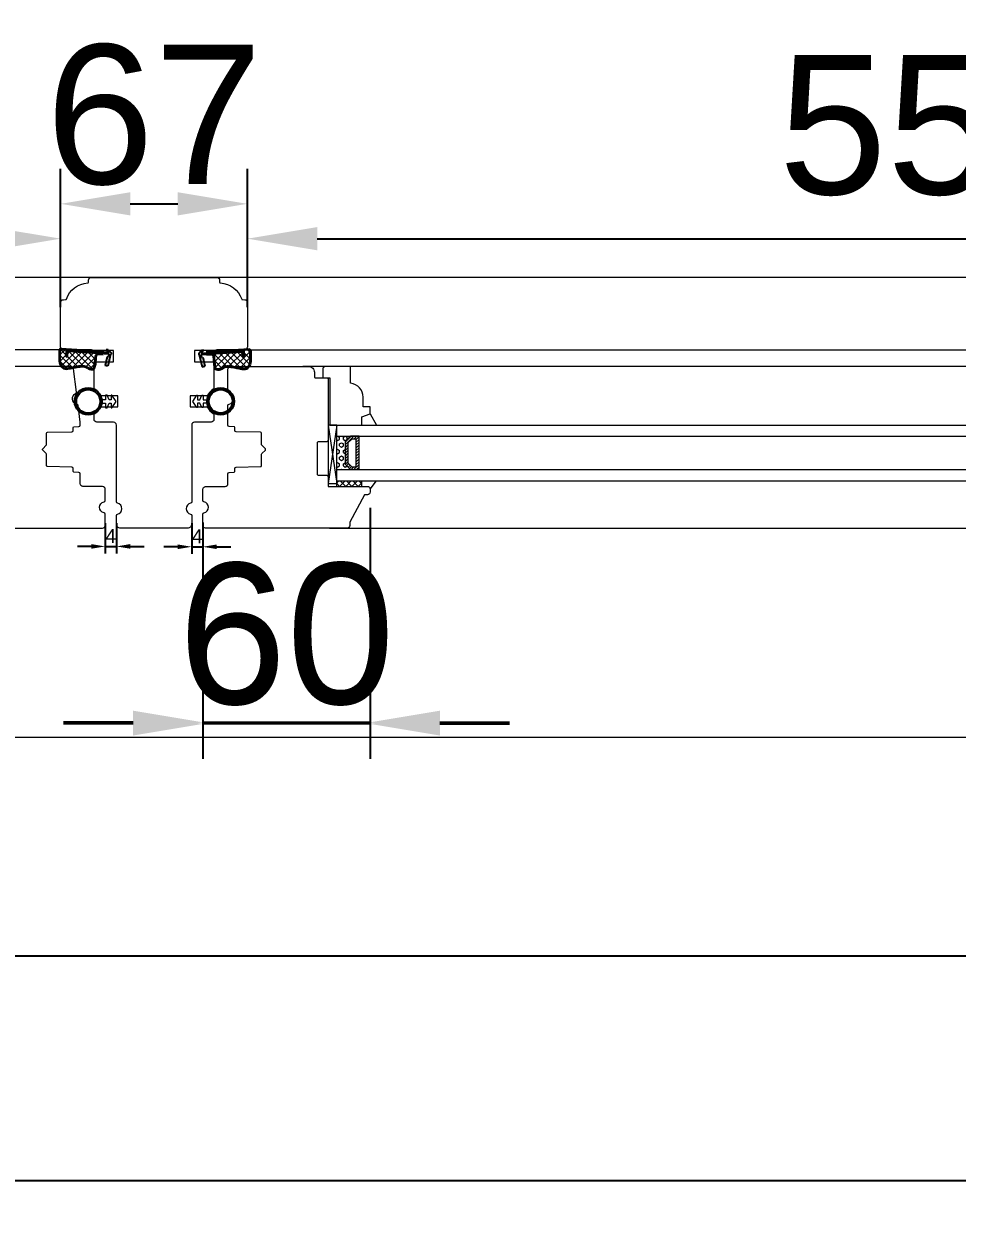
# Model space of a CAD drawing. Header units: millimetres. Extents: x 0 to 182016, y 11 to 3710.
# Drawn here: x 43840 to 44174.7, y 602.2 to 1029.6 of the extents above; entities that cross this region are included whole.
import ezdxf

# ---------------------------------------------------------------- set-up
doc = ezdxf.new("R2010")
doc.units = ezdxf.units.MM
for name, color, linetype, lineweight in [('Matmenys', 10, 'Continuous', 20), ('OTHER', 251, 'Continuous', 13), ('Stakta', 7, 'Continuous', 25), ('Testinės profilio linijos', 7, 'Continuous', 5)]:
    doc.layers.add(name, color=color, linetype=linetype, lineweight=lineweight)
doc.layers.add('Stiklo paketas', color=7, linetype='Continuous')
doc.styles.get("Standard").update_dxf_attribs({"font": 'arial.ttf'})
doc.dimstyles.new('2', dxfattribs={"dimscale": 2, "dimtxt": 2.5, "dimasz": 2.5, "dimexe": 1.25, "dimexo": 0.625, "dimtad": 1, "dimtxsty": 'Standard', "dimcen": 2.5, "dimadec": 0, "dimazin": 0, "dimtfac": 1, "dimtmove": 0, "dimatfit": 3, "dimfxl": 1, "dimarcsym": 0})
doc.dimstyles.new('Padidinti matmenys', dxfattribs={"dimscale": 10, "dimtxt": 5, "dimasz": 2.5, "dimexe": 1.25, "dimexo": 0.625, "dimtad": 1, "dimdec": 1, "dimtxsty": 'Standard', "dimcen": 2.5, "dimadec": 0, "dimazin": 0, "dimtfac": 1, "dimtdec": 1, "dimtmove": 0, "dimatfit": 3, "dimfxl": 1, "dimarcsym": 0})

# ---------------------------------------------------------------- blocks, each defined once
blk = doc.blocks.new('*D1680')
at = {"color": 0, "lineweight": -2, "transparency": 16777216}
for p, q in [((43964.23, 855.89), (43964.23, 766.5)), ((43904.23, 845.64), (43904.23, 766.5)), ((43879.23, 779), (43854.23, 779)), ((43904.23, 779), (43964.23, 779)), ((43989.23, 779), (44014.23, 779))]:
    blk.add_line(p, q, dxfattribs=at)
at = {"color": 0, "transparency": 16777216}
for points in [[(43879.23, 783.17), (43879.23, 774.84), (43904.23, 779)], [(43989.23, 783.17), (43989.23, 774.84), (43964.23, 779)]]:
    blk.add_solid(points, dxfattribs=at)
at = {"layer": 'Defpoints', "color": 0, "transparency": 16777216}
for p in [(43964.23, 862.14), (43904.23, 851.89), (43964.23, 779)]:
    blk.add_point(p, dxfattribs=at)
at = {"color": 0, "lineweight": 5, "transparency": 16777216, "insert": (43934.23, 810.78), "char_height": 50, "attachment_point": 5}
blk.add_mtext('60', dxfattribs=at)
blk = doc.blocks.new('*D1681')
at = {"layer": 'Defpoints', "color": 0, "transparency": 16777216}
for p in [(43900.23, 851.64), (43904.23, 851.89), (43904.23, 841.97)]:
    blk.add_point(p, dxfattribs=at)
at = {"layer": 'Matmenys', "color": 0, "lineweight": -2, "transparency": 16777216}
for p, q in [((43904.23, 850.64), (43904.23, 839.47)), ((43900.23, 850.39), (43900.23, 839.47)), ((43895.23, 841.97), (43890.23, 841.97)), ((43900.23, 841.97), (43904.23, 841.97)), ((43909.23, 841.97), (43914.23, 841.97))]:
    blk.add_line(p, q, dxfattribs=at)
at = {"layer": 'Matmenys', "color": 0, "transparency": 16777216}
for points in [[(43895.23, 842.8), (43895.23, 841.14), (43900.23, 841.97)], [(43909.23, 842.8), (43909.23, 841.14), (43904.23, 841.97)]]:
    blk.add_solid(points, dxfattribs=at)
at = {"layer": 'Matmenys', "color": 0, "lineweight": 5, "transparency": 16777216, "insert": (43902.23, 845.72), "char_height": 5, "attachment_point": 5}
blk.add_mtext('4', dxfattribs=at)
blk = doc.blocks.new('*D1685')
at = {"color": 0, "lineweight": -2, "transparency": 16777216}
for p, q in [((43920.23, 935.88), (43920.23, 965.02)), ((44475.87, 935.88), (44475.87, 965.02)), ((43945.23, 952.52), (44450.87, 952.52))]:
    blk.add_line(p, q, dxfattribs=at)
at = {"color": 0, "transparency": 16777216}
for points in [[(43945.23, 956.68), (43945.23, 948.35), (43920.23, 952.52)], [(44450.87, 956.68), (44450.87, 948.35), (44475.87, 952.52)]]:
    blk.add_solid(points, dxfattribs=at)
at = {"layer": 'Defpoints', "color": 0, "transparency": 16777216}
for p in [(44475.87, 952.52), (43920.23, 929.63), (44475.87, 929.63)]:
    blk.add_point(p, dxfattribs=at)
at = {"color": 0, "lineweight": 5, "transparency": 16777216, "insert": (44198.05, 988.81), "char_height": 50, "attachment_point": 5}
blk.add_mtext('555,6', dxfattribs=at)
blk = doc.blocks.new('*D1687')
at = {"color": 0, "lineweight": -2, "transparency": 16777216}
for p, q in [((43229.38, 842.39), (43229.38, 682.72)), ((45789.35, 842.39), (45789.35, 682.72)), ((43254.38, 695.22), (45764.35, 695.22))]:
    blk.add_line(p, q, dxfattribs=at)
at = {"color": 0, "transparency": 16777216}
for points in [[(43254.38, 699.39), (43254.38, 691.05), (43229.38, 695.22)], [(45764.35, 699.39), (45764.35, 691.05), (45789.35, 695.22)]]:
    blk.add_solid(points, dxfattribs=at)
at = {"layer": 'Defpoints', "color": 0, "transparency": 16777216}
for p in [(43229.38, 848.64), (45789.35, 848.64), (45789.35, 695.22)]:
    blk.add_point(p, dxfattribs=at)
at = {"color": 0, "lineweight": 5, "transparency": 16777216, "insert": (44509.37, 727), "char_height": 50, "attachment_point": 5}
blk.add_mtext('2560', dxfattribs=at)
blk = doc.blocks.new('*D1688')
at = {"layer": 'Defpoints', "color": 0, "transparency": 16777216}
for p in [(43869.23, 851.67), (43873.23, 851.67), (43873.23, 842.1)]:
    blk.add_point(p, dxfattribs=at)
at = {"layer": 'Matmenys', "color": 0, "lineweight": -2, "transparency": 16777216}
for p, q in [((43869.23, 850.42), (43869.23, 839.6)), ((43873.23, 850.42), (43873.23, 839.6)), ((43864.23, 842.1), (43859.23, 842.1)), ((43869.23, 842.1), (43873.23, 842.1)), ((43878.23, 842.1), (43883.23, 842.1))]:
    blk.add_line(p, q, dxfattribs=at)
at = {"layer": 'Matmenys', "color": 0, "transparency": 16777216}
for points in [[(43864.23, 842.94), (43864.23, 841.27), (43869.23, 842.1)], [(43878.23, 842.94), (43878.23, 841.27), (43873.23, 842.1)]]:
    blk.add_solid(points, dxfattribs=at)
at = {"layer": 'Matmenys', "color": 0, "transparency": 16777216, "insert": (43871.23, 845.85), "char_height": 5, "attachment_point": 5}
blk.add_mtext('4', dxfattribs=at)
blk = doc.blocks.new('*D2075')
at = {"color": 0, "lineweight": -2, "transparency": 16777216}
for p, q in [((43853.23, 927.94), (43853.23, 977.52)), ((43920.23, 927.94), (43920.23, 977.52)), ((43878.23, 965.02), (43895.23, 965.02))]:
    blk.add_line(p, q, dxfattribs=at)
at = {"color": 0, "transparency": 16777216}
for points in [[(43878.23, 969.18), (43878.23, 960.85), (43853.23, 965.02)], [(43895.23, 969.18), (43895.23, 960.85), (43920.23, 965.02)]]:
    blk.add_solid(points, dxfattribs=at)
at = {"layer": 'Defpoints', "color": 0, "transparency": 16777216}
for p in [(43920.23, 965.02), (43853.23, 921.69), (43920.23, 921.69)]:
    blk.add_point(p, dxfattribs=at)
at = {"color": 0, "lineweight": 5, "transparency": 16777216, "insert": (43886.73, 996.8), "char_height": 50, "attachment_point": 5}
blk.add_mtext('67', dxfattribs=at)
blk = doc.blocks.new('*D1689')
at = {"color": 0, "lineweight": -2, "transparency": 16777216}
for p, q in [((43964.23, 855.4), (43964.23, 765.92)), ((43904.23, 843.39), (43904.23, 765.92)), ((43879.23, 778.42), (43854.23, 778.42)), ((43964.23, 778.42), (43904.23, 778.42)), ((43989.23, 778.42), (44014.23, 778.42))]:
    blk.add_line(p, q, dxfattribs=at)
at = {"color": 0, "transparency": 16777216}
for points in [[(43879.23, 782.59), (43879.23, 774.25), (43904.23, 778.42)], [(43989.23, 782.59), (43989.23, 774.25), (43964.23, 778.42)]]:
    blk.add_solid(points, dxfattribs=at)
at = {"layer": 'Defpoints', "color": 0, "transparency": 16777216}
for p in [(43964.23, 861.65), (43904.23, 849.64), (43904.23, 778.42)]:
    blk.add_point(p, dxfattribs=at)
at = {"color": 0, "lineweight": 5, "transparency": 16777216, "insert": (43934.23, 810.2), "char_height": 50, "attachment_point": 5}
blk.add_mtext('60', dxfattribs=at)
blk = doc.blocks.new('*D1690')
at = {"color": 0, "lineweight": -2, "transparency": 16777216}
for p, q in [((43297.59, 935.88), (43297.59, 965.02)), ((43853.23, 935.88), (43853.23, 965.02)), ((43828.23, 952.52), (43322.59, 952.52))]:
    blk.add_line(p, q, dxfattribs=at)
at = {"color": 0, "transparency": 16777216}
for points in [[(43322.59, 956.68), (43322.59, 948.35), (43297.59, 952.52)], [(43828.23, 956.68), (43828.23, 948.35), (43853.23, 952.52)]]:
    blk.add_solid(points, dxfattribs=at)
at = {"layer": 'Defpoints', "color": 0, "transparency": 16777216}
for p in [(43297.59, 952.52), (43297.59, 929.63), (43853.23, 929.63)]:
    blk.add_point(p, dxfattribs=at)
at = {"color": 0, "lineweight": 5, "transparency": 16777216, "insert": (43575.41, 988.81), "char_height": 50, "attachment_point": 5}
blk.add_mtext('555,6', dxfattribs=at)
blk = doc.blocks.new('*D1691')
at = {"color": 0, "lineweight": -2, "transparency": 16777216}
for p, q in [((43197.61, 767.39), (43197.61, 602.15)), ((45821.18, 767.39), (45821.18, 602.15)), ((43222.61, 614.65), (45796.18, 614.65))]:
    blk.add_line(p, q, dxfattribs=at)
at = {"color": 0, "transparency": 16777216}
for points in [[(43222.61, 618.82), (43222.61, 610.49), (43197.61, 614.65)], [(45796.18, 618.82), (45796.18, 610.49), (45821.18, 614.65)]]:
    blk.add_solid(points, dxfattribs=at)
at = {"layer": 'Defpoints', "color": 0, "transparency": 16777216}
for p in [(43197.61, 773.64), (45821.18, 773.64), (45821.18, 614.65)]:
    blk.add_point(p, dxfattribs=at)
at = {"color": 0, "lineweight": 5, "transparency": 16777216, "insert": (44509.4, 650.95), "char_height": 50, "attachment_point": 5}
blk.add_mtext('2623,6', dxfattribs=at)

msp = doc.modelspace()

# ---------------------------------------------------------------- hatches: boundary and pattern name
at = {"lineweight": 0}
h = msp.add_hatch(dxfattribs=at)
h.set_pattern_fill('HEX', color=256, scale=0.25, angle=90, style=0)
h.set_pattern_definition([(90, (25604.9551, -12037.7661), (1.374815, -4e-16), [0.79375, -1.5875]), (330, (25604.9551, -12037.7661), (-0.6874075, -1.190624716), [0.79375, -1.5875]), (30, (25604.9551, -12036.9724), (0.6874075, -1.190624716), [0.79375, -1.5875])])
h.paths.add_polyline_path([(43952.2261579, 869.6421489), (43957.2261579, 869.6421489), (43955.2261579, 871.6421489), (43955.2261579, 879.6421489), (43957.2261579, 881.6421489), (43952.2261579, 881.642858)])
h = msp.add_hatch(dxfattribs=at)
h.set_pattern_fill('JIS_WOOD', color=256, angle=90, style=0)
h.set_pattern_definition([(45, (25604.9551, -12037.76614), (0.5, -0.5), [])])
h.paths.add_polyline_path([(43955.2261579, 879.6421489), (43955.2261579, 871.6421489), (43957.2261579, 869.6421489), (43960.2261579, 869.6421489), (43960.2438914, 881.6787315), (43957.2261579, 881.6421489)])
h.paths.add_polyline_path([(43956.2261579, 872.0563625), (43956.2261579, 879.2279353), (43957.6403715, 880.6421489), (43959.2261579, 880.6421489), (43959.2261579, 870.6421489), (43957.6403715, 870.6421489)], flags=16)
at = {"lineweight": 0, "ltscale": 0.5}
h = msp.add_hatch(dxfattribs=at)
h.set_pattern_fill('ANSI37', color=256, scale=0.5, angle=90, style=0)
h.set_pattern_definition([(135, (43948.7262, 863.6429), (-1.12253, -1.12253), []), (225, (43948.7262, 863.6429), (1.12253, -1.12253), [])])
h.paths.add_polyline_path([(43961.2261579, 865.642858), (43952.2261579, 865.642858), (43952.2261579, 863.642858), (43961.2261579, 863.642858)])
at = {"layer": 'Matmenys'}
h = msp.add_hatch(dxfattribs=at)
h.set_pattern_fill('ANSI37', color=252, scale=0.5, angle=-180, style=0)
h.set_pattern_definition([(225, (-214714.4338, -1098570.0491), (1.1225320151, -1.1225320151), []), (315, (-214714.4338, -1098570.0491), (1.1225320151, 1.1225320151), [])])
edge = h.paths.add_edge_path()
edge.add_arc((43855.814605, 911.9484343), 0.1, 86.410654388, 176.410654388)
edge.add_line((43855.7148012, 911.9546948), (43855.617718, 910.407009))
edge.add_arc((43855.3682084, 910.4226602), 0.25, 176.410654388, 356.410654388, ccw=False)
edge.add_line((43855.1186988, 910.4383115), (43855.2470844, 912.4850164))
edge.add_arc((43855.3468883, 912.4787559), 0.1, 86.410654381, 176.410654388, ccw=False)
edge.add_line((43855.3531488, 912.5785598), (43855.3578937, 912.6542028))
edge.add_line((43855.3578937, 912.6542028), (43853.3760928, 912.7785171))
edge.add_spline(control_points=[(43853.3760928, 912.7785171), (43853.2969343, 912.7667148), (43853.2269427, 912.7555392), (43853.1431919, 912.7337453), (43853.1196275, 912.7243595), (43853.0957445, 912.7116646), (43853.0876849, 912.7054154), (43853.0631971, 912.6798266), (43853.0443042, 912.6505896), (43853.0106009, 912.5462698), (43852.9974789, 912.4733376), (43852.9777768, 912.2203545), (43852.9882751, 912.0065204), (43853.0076032, 911.564042), (43853.0120786, 911.3447131), (43853.0131548, 910.9248222), (43853.0101228, 910.7217361), (43852.9974124, 910.1315287), (43852.9842359, 909.7634786), (43852.9844976, 909.0102972), (43853.0029939, 908.6335473), (43853.1061803, 908.0404429), (43853.1660743, 907.8128719), (43853.3191099, 907.4157707), (43853.4018593, 907.243983), (43853.6058595, 906.9028153), (43853.7259743, 906.7366126), (43853.9934194, 906.4454529), (43854.1410931, 906.3218729), (43854.4222776, 906.1621542), (43854.5575739, 906.1146002), (43854.8588727, 906.0549953), (43855.0224727, 906.0442919), (43855.6070695, 906.0580358), (43856.0709851, 906.15279), (43856.9634812, 906.3245323), (43857.3905615, 906.4082269), (43858.4689101, 906.6194132), (43859.1269607, 906.7531473), (43860.1200626, 906.8780733), (43860.4236637, 906.9085672), (43861.0457073, 906.9329026), (43861.3616114, 906.9253619), (43861.9108196, 906.8404775), (43862.146903, 906.7791389), (43862.5475544, 906.6066785), (43862.706187, 906.5118301), (43863.0048457, 906.3275617), (43863.146303, 906.2377042), (43863.4480859, 906.0816211), (43863.6131386, 906.011651), (43863.9782603, 905.8919197), (43864.1792104, 905.8489172), (43864.518627, 905.8250185), (43864.6606125, 905.8382243), (43864.8558332, 905.8982636), (43864.921161, 905.9350037), (43865.0478843, 906.0435529), (43865.1070622, 906.115619), (43865.2641397, 906.3797066), (43865.3456394, 906.6208149), (43865.4622567, 907.1712259), (43865.4987882, 907.479421), (43865.5520597, 908.0756388), (43865.5712822, 908.3631897), (43865.6146416, 908.8936796), (43865.6367778, 909.1419381), (43865.6729921, 909.5467404), (43865.6870786, 909.7041437), (43865.7152006, 910.0280761), (43865.7302367, 910.2063933), (43865.7985217, 910.5092604), (43865.8341567, 910.6270824), (43865.9297535, 910.8395612), (43865.9829004, 910.933476), (43866.1015412, 911.0786697), (43866.1571634, 911.1336878), (43866.2809306, 911.2227798), (43866.3445577, 911.2556592), (43866.4634217, 911.3038274), (43866.5204987, 911.3207086), (43866.6210791, 911.3466525), (43866.6654747, 911.3563701), (43866.706471, 911.3654061)], knot_values=[0, 0, 0, 0, 0.2245066002, 0.2245066002, 0.377043448, 0.377043448, 0.5295802957, 0.5295802957, 0.8082977366, 0.8082977366, 1.0870151774, 1.0870151774, 1.6244414062, 1.6244414062, 2.161867635, 2.161867635, 2.6992938638, 2.6992938638, 3.7741463214, 3.7741463214, 5.0334406395, 5.0334406395, 5.8656302806, 5.8656302806, 6.5060139406, 6.5060139406, 7.1463976006, 7.1463976006, 7.7996240151, 7.7996240151, 8.3563201169, 8.3563201169, 8.9130162187, 8.9130162187, 10.239934143, 10.239934143, 11.5668520673, 11.5668520673, 13.5970761059, 13.5970761059, 14.4582175179, 14.4582175179, 15.3193589298, 15.3193589298, 15.9856015553, 15.9856015553, 16.5061017172, 16.5061017172, 17.0266018791, 17.0266018791, 17.547102041, 17.547102041, 18.1672448488, 18.1672448488, 18.7176261004, 18.7176261004, 19.1465766047, 19.1465766047, 19.5755271091, 19.5755271091, 20.3898249977, 20.3898249977, 21.2041228863, 21.2041228863, 21.9655448497, 21.9655448497, 22.7269668131, 22.7269668131, 23.2229068178, 23.2229068178, 23.7188468224, 23.7188468224, 24.0184411081, 24.0184411081, 24.2549295987, 24.2549295987, 24.4119994701, 24.4119994701, 24.5501072405, 24.5501072405, 24.6882150108, 24.6882150108, 24.8099116426, 24.8099116426, 24.8099116426, 24.8099116426], degree=3, periodic=0)
edge.add_line((43866.706471, 911.3654061), (43855.8208655, 912.0482381))
h = msp.add_hatch(dxfattribs=at)
h.set_pattern_fill('ANSI37', color=252, scale=0.5, angle=-180, style=0)
h.set_pattern_definition([(225, (-215368.1792, -1098570.0491), (1.1225320151, -1.1225320151), []), (315, (-215368.1792, -1098570.0491), (1.1225320151, 1.1225320151), [])])
edge = h.paths.add_edge_path()
edge.add_arc((43918.3120061, 911.7625878), 0.1, 363.589345612, 453.589345612, ccw=False)
edge.add_line((43918.41181, 911.7688483), (43918.5088932, 910.2211625))
edge.add_arc((43918.7584028, 910.2368138), 0.25, 183.589345612, 363.589345612)
edge.add_line((43919.0079124, 910.252465), (43918.8795267, 912.29917))
edge.add_arc((43918.7797228, 912.2929095), 0.1, 363.589345612, 453.589345619)
edge.add_line((43918.7734624, 912.3927133), (43918.7687174, 912.4683563))
edge.add_line((43918.7687174, 912.4683563), (43920.7505183, 912.5926707))
edge.add_spline(control_points=[(43920.7505183, 912.5926707), (43920.8296768, 912.5808683), (43920.8996684, 912.5696928), (43920.9834193, 912.5478989), (43921.0069836, 912.538513), (43921.0308666, 912.5258182), (43921.0389262, 912.5195689), (43921.063414, 912.4939801), (43921.0823069, 912.4647431), (43921.1160103, 912.3604233), (43921.1291322, 912.2874911), (43921.1488344, 912.0345081), (43921.138336, 911.8206739), (43921.1190079, 911.3781955), (43921.1145325, 911.1588666), (43921.1134563, 910.7389757), (43921.1164883, 910.5358896), (43921.1291987, 909.9456823), (43921.1423752, 909.5776321), (43921.1421135, 908.8244507), (43921.1236172, 908.4477009), (43921.0204308, 907.8545964), (43920.9605368, 907.6270254), (43920.8075012, 907.2299242), (43920.7247518, 907.0581366), (43920.5207516, 906.7169688), (43920.4006368, 906.5507662), (43920.1331917, 906.2596064), (43919.985518, 906.1360264), (43919.7043335, 905.9763077), (43919.5690372, 905.9287538), (43919.2677384, 905.8691488), (43919.1041384, 905.8584455), (43918.5195416, 905.8721894), (43918.055626, 905.9669436), (43917.1631299, 906.1386858), (43916.7360496, 906.2223804), (43915.657701, 906.4335667), (43914.9996504, 906.5673008), (43914.0065485, 906.6922268), (43913.7029474, 906.7227207), (43913.0809038, 906.7470561), (43912.7649997, 906.7395154), (43912.2157915, 906.6546311), (43911.9797081, 906.5932924), (43911.5790567, 906.4208321), (43911.4204241, 906.3259836), (43911.1217654, 906.1417152), (43910.9803081, 906.0518577), (43910.6785252, 905.8957746), (43910.5134725, 905.8258045), (43910.1483508, 905.7060733), (43909.9474007, 905.6630707), (43909.6079841, 905.639172), (43909.4659986, 905.6523778), (43909.2707779, 905.7124171), (43909.2054501, 905.7491573), (43909.0787268, 905.8577064), (43909.0195489, 905.9297725), (43908.8624714, 906.1938601), (43908.7809717, 906.4349684), (43908.6643544, 906.9853794), (43908.6278229, 907.2935745), (43908.5745514, 907.8897923), (43908.5553289, 908.1773433), (43908.5119695, 908.7078331), (43908.4898333, 908.9560916), (43908.453619, 909.3608939), (43908.4395326, 909.5182972), (43908.4114105, 909.8422296), (43908.3963744, 910.0205469), (43908.3280894, 910.3234139), (43908.2924544, 910.4412359), (43908.1968576, 910.6537147), (43908.1437107, 910.7476295), (43908.0250699, 910.8928232), (43907.9694477, 910.9478414), (43907.8456805, 911.0369333), (43907.7820534, 911.0698127), (43907.6631894, 911.1179809), (43907.6061124, 911.1348622), (43907.505532, 911.1608061), (43907.4611364, 911.1705236), (43907.4201401, 911.1795596)], knot_values=[0, 0, 0, 0, 0.2245066002, 0.2245066002, 0.377043448, 0.377043448, 0.5295802957, 0.5295802957, 0.8082977366, 0.8082977366, 1.0870151774, 1.0870151774, 1.6244414062, 1.6244414062, 2.161867635, 2.161867635, 2.6992938638, 2.6992938638, 3.7741463214, 3.7741463214, 5.0334406395, 5.0334406395, 5.8656302806, 5.8656302806, 6.5060139406, 6.5060139406, 7.1463976006, 7.1463976006, 7.7996240151, 7.7996240151, 8.3563201169, 8.3563201169, 8.9130162187, 8.9130162187, 10.239934143, 10.239934143, 11.5668520673, 11.5668520673, 13.5970761059, 13.5970761059, 14.4582175179, 14.4582175179, 15.3193589298, 15.3193589298, 15.9856015553, 15.9856015553, 16.5061017172, 16.5061017172, 17.0266018791, 17.0266018791, 17.547102041, 17.547102041, 18.1672448488, 18.1672448488, 18.7176261004, 18.7176261004, 19.1465766047, 19.1465766047, 19.5755271091, 19.5755271091, 20.3898249977, 20.3898249977, 21.2041228863, 21.2041228863, 21.9655448497, 21.9655448497, 22.7269668131, 22.7269668131, 23.2229068178, 23.2229068178, 23.7188468224, 23.7188468224, 24.0184411081, 24.0184411081, 24.2549295987, 24.2549295987, 24.4119994701, 24.4119994701, 24.5501072405, 24.5501072405, 24.6882150108, 24.6882150108, 24.8099116426, 24.8099116426, 24.8099116426, 24.8099116426], degree=3, periodic=0)
edge.add_line((43907.4201401, 911.1795596), (43918.3057456, 911.8623916))

# ---------------------------------------------------------------- linework, layer by layer
at = {"color": 1}
for p, q in [((43853.3318526, 913.0752372), (43868.656668, 912.1139425)), ((43853.3760928, 912.7785171), (43868.6110375, 911.8228598)), ((43866.7710438, 911.0724379), (43868.5314951, 910.9620083)), ((43920.7947586, 912.8893907), (43905.4699431, 911.928096)), ((43920.7505183, 912.5926707), (43905.5155736, 911.6370134)), ((43907.3555673, 910.8865914), (43905.595116, 910.7761619))]:
    msp.add_line(p, q, dxfattribs=at)
for p, q in [((43855.2470844, 912.4850164), (43855.1186988, 910.4383115)), ((43855.3531488, 912.5785598), (43855.3578937, 912.6542028)), ((43870.6114127, 911.6214397), (43855.3531488, 912.5785598)), ((43855.7148012, 911.9546948), (43855.617718, 910.407009)), ((43870.6546306, 911.117746), (43855.8208655, 912.0482381)), ((43870.3083401, 912.6422843), (43869.5606994, 912.6891823)), ((43869.5606994, 912.6891823), (43870.6114127, 911.6214397)), ((43871.160093, 911.0860394), (43870.1766465, 906.7389489)), ((43870.3083401, 912.6422843), (43871.3386814, 911.5758196)), ((43870.6546306, 911.117746), (43870.4174357, 910.0692828)), ((43871.3073789, 911.0768004), (43871.160093, 911.0860394)), ((43871.3386814, 911.5758196), (43871.3073789, 911.0768004)), ((43903.818271, 912.4564378), (43902.7879297, 911.3899731)), ((43902.7879297, 911.3899731), (43902.8192322, 910.8909539)), ((43902.8192322, 910.8909539), (43902.9665181, 910.9001929)), ((43902.9665181, 910.9001929), (43903.9499646, 906.5531024)), ((43903.4719805, 910.9318995), (43918.3057456, 911.8623916)), ((43903.4719805, 910.9318995), (43903.7091754, 909.8834364)), ((43904.5659117, 912.5033358), (43903.5151984, 911.4355932)), ((43903.5151984, 911.4355932), (43918.7734624, 912.3927133)), ((43903.818271, 912.4564378), (43904.5659117, 912.5033358)), ((43918.41181, 911.7688483), (43918.5088932, 910.2211625)), ((43918.7734624, 912.3927133), (43918.7687174, 912.4683563)), ((43918.8795267, 912.29917), (43919.0079124, 910.252465)), ((43869.9297597, 910.1796102), (43869.2012945, 906.9596037)), ((43870.1766465, 906.7389489), (43869.2012945, 906.9596037)), ((43870.4174357, 910.0692828), (43869.9297597, 910.1796102)), ((43903.7091754, 909.8834364), (43904.1968514, 909.9937638)), ((43903.9499646, 906.5531024), (43904.9253166, 906.7737573)), ((43904.1968514, 909.9937638), (43904.9253166, 906.7737573))]:
    msp.add_line(p, q)
at = {"lineweight": 0}
for p, q in [((43964.2261579, 889.642858), (43966.5128231, 885.642858)), ((43952.2261579, 885.6421489), (43949.2261579, 864.6421489)), ((43949.2261579, 885.6421489), (43952.2261579, 864.6421489)), ((43952.2261579, 863.642858), (43952.2261579, 866.642858)), ((43961.2261579, 863.642858), (43961.2261579, 865.642858)), ((43964.2261579, 862.642858), (43966.5128231, 865.642858))]:
    msp.add_line(p, q, dxfattribs=at)
at = {"lineweight": 5}
msp.add_line((43197.5489165, 773.642858), (45821.181193, 773.642858), dxfattribs=at)
at = {"lineweight": 0}
msp.add_lwpolyline([(43957.2261579, 900.642858), (43957.2261579, 906.642858), (43948.2261579, 906.642858, 0.4142135624), (43947.2261579, 905.642858), (43947.2261579, 902.642858), (43949.7261579, 902.642858), (43949.7261579, 885.642858), (43961.2261579, 885.642858), (43961.2261579, 888.642858), (43964.2261579, 889.642858), (43964.2261579, 892.142858), (43961.7261579, 892.142858), (43961.7261579, 895.6679208, 0.3851703882), (43957.2261579, 900.642858)], format="xyb", dxfattribs=at)
for points in [[(43949.2261579, 885.6421489), (43949.2261579, 864.6421489), (43952.2261579, 864.6421489), (43952.2261579, 885.6421489)], [(43955.2261579, 879.6421489), (43955.2261579, 871.6421489), (43957.2261579, 869.6421489), (43960.2261579, 869.6421489), (43960.2261579, 881.6421489), (43957.2261579, 881.6421489)], [(43956.2261579, 879.2279353), (43956.2261579, 872.0563625), (43957.6403715, 870.6421489), (43959.2261579, 870.6421489), (43959.2261579, 880.6421489), (43957.6403715, 880.6421489)]]:
    msp.add_lwpolyline(points, close=True, dxfattribs=at)
at = {"color": 18, "linetype": 'ByBlock', "true_color": 0x000000}
for centre, radius in [((43863.1212295, 894.1330275), 4.85), ((43863.1212295, 894.1330275), 4.25), ((43910.6186721, 894.1417924), 4.85), ((43910.6186721, 894.1417924), 4.25)]:
    msp.add_circle(centre, radius, dxfattribs=at)
for centre, radius, start, end in [((43855.3468883, 912.4787559), 0.1, 86.410654384, 176.410654391), ((43855.814605, 911.9484343), 0.1, 86.410654384, 176.410654391), ((43918.3120061, 911.7625878), 0.1, 3.589345609, 93.589345613), ((43918.7797228, 912.2929095), 0.1, 3.589345609, 93.589345613), ((43855.3682084, 910.4226602), 0.25, 176.410654391, 356.410654391), ((43918.7584028, 910.2368138), 0.25, 183.589345609, 3.589345609)]:
    msp.add_arc(centre, radius, start, end)
at = {"color": 1}
for points in [[(43853.3318526, 913.0752372), (43852.9703522, 912.9847405), (43852.7008113, 911.710882), (43853.1892007, 907.018509), (43854.2323984, 905.9285027), (43856.3958703, 905.9098863), (43858.0939101, 906.2402602), (43860.259351, 906.5871766), (43862.2960727, 906.3877478), (43863.1243174, 905.9115788), (43864.9788576, 905.6313155), (43865.8713035, 908.343494), (43865.998471, 909.8223696), (43866.1164424, 910.5096375), (43866.418648, 910.9515228), (43866.7710438, 911.0724379)], [(43920.7947586, 912.8893907), (43921.1562589, 912.798894), (43921.4257998, 911.5250355), (43920.9374105, 906.8326625), (43919.8942127, 905.7426563), (43917.7307408, 905.7240399), (43916.032701, 906.0544138), (43913.8672601, 906.4013301), (43911.8305384, 906.2019013), (43911.0022937, 905.7257324), (43909.1477535, 905.445469), (43908.2553076, 908.1576475), (43908.1281401, 909.6365232), (43908.0101687, 910.323791), (43907.7079631, 910.7656764), (43907.3555673, 910.8865914)]]:
    msp.add_spline(points, degree=3, dxfattribs=at)
for points in [[(43853.3760928, 912.7785171), (43853.2969343, 912.7667148), (43853.2269427, 912.7555392), (43853.1431919, 912.7337453), (43853.1196275, 912.7243595), (43853.0957445, 912.7116646), (43853.0876849, 912.7054154), (43853.0631971, 912.6798266), (43853.0443042, 912.6505896), (43853.0106009, 912.5462698), (43852.9974789, 912.4733376), (43852.9777768, 912.2203545), (43852.9882751, 912.0065204), (43853.0076032, 911.564042), (43853.0120786, 911.3447131), (43853.0131548, 910.9248222), (43853.0101228, 910.7217361), (43852.9974124, 910.1315287), (43852.9842359, 909.7634786), (43852.9844976, 909.0102972), (43853.0029939, 908.6335473), (43853.1061803, 908.0404429), (43853.1660743, 907.8128719), (43853.3191099, 907.4157707), (43853.4018593, 907.243983), (43853.6058595, 906.9028153), (43853.7259743, 906.7366126), (43853.9934194, 906.4454529), (43854.1410931, 906.3218729), (43854.4222776, 906.1621542), (43854.5575739, 906.1146002), (43854.8588727, 906.0549953), (43855.0224727, 906.0442919), (43855.6070695, 906.0580358), (43856.0709851, 906.15279), (43856.9634812, 906.3245323), (43857.3905615, 906.4082269), (43858.4689101, 906.6194132), (43859.1269607, 906.7531473), (43860.1200626, 906.8780733), (43860.4236637, 906.9085672), (43861.0457073, 906.9329026), (43861.3616114, 906.9253619), (43861.9108196, 906.8404775), (43862.146903, 906.7791389), (43862.5475544, 906.6066785), (43862.706187, 906.5118301), (43863.0048457, 906.3275617), (43863.146303, 906.2377042), (43863.4480859, 906.0816211), (43863.6131386, 906.011651), (43863.9782603, 905.8919197), (43864.1792104, 905.8489172), (43864.518627, 905.8250185), (43864.6606125, 905.8382243), (43864.8558332, 905.8982636), (43864.921161, 905.9350037), (43865.0478843, 906.0435529), (43865.1070622, 906.115619), (43865.2641397, 906.3797066), (43865.3456394, 906.6208149), (43865.4622567, 907.1712259), (43865.4987882, 907.479421), (43865.5520597, 908.0756388), (43865.5712822, 908.3631897), (43865.6146416, 908.8936796), (43865.6367778, 909.1419381), (43865.6729921, 909.5467404), (43865.6870786, 909.7041437), (43865.7152006, 910.0280761), (43865.7302367, 910.2063933), (43865.7985217, 910.5092604), (43865.8341567, 910.6270824), (43865.9297535, 910.8395612), (43865.9829004, 910.933476), (43866.1015412, 911.0786697), (43866.1571634, 911.1336878), (43866.2809306, 911.2227798), (43866.3445577, 911.2556592), (43866.4634217, 911.3038274), (43866.5204987, 911.3207086), (43866.6210791, 911.3466525), (43866.6654747, 911.3563701), (43866.706471, 911.3654061)], [(43920.7505183, 912.5926707), (43920.8296768, 912.5808683), (43920.8996684, 912.5696928), (43920.9834193, 912.5478989), (43921.0069836, 912.538513), (43921.0308666, 912.5258182), (43921.0389262, 912.5195689), (43921.063414, 912.4939801), (43921.0823069, 912.4647431), (43921.1160103, 912.3604233), (43921.1291322, 912.2874911), (43921.1488344, 912.0345081), (43921.138336, 911.8206739), (43921.1190079, 911.3781955), (43921.1145325, 911.1588666), (43921.1134563, 910.7389757), (43921.1164883, 910.5358896), (43921.1291987, 909.9456823), (43921.1423752, 909.5776321), (43921.1421135, 908.8244507), (43921.1236172, 908.4477009), (43921.0204308, 907.8545964), (43920.9605368, 907.6270254), (43920.8075012, 907.2299242), (43920.7247518, 907.0581366), (43920.5207516, 906.7169688), (43920.4006368, 906.5507662), (43920.1331917, 906.2596064), (43919.985518, 906.1360264), (43919.7043335, 905.9763077), (43919.5690372, 905.9287538), (43919.2677384, 905.8691488), (43919.1041384, 905.8584455), (43918.5195416, 905.8721894), (43918.055626, 905.9669436), (43917.1631299, 906.1386858), (43916.7360496, 906.2223804), (43915.657701, 906.4335667), (43914.9996504, 906.5673008), (43914.0065485, 906.6922268), (43913.7029474, 906.7227207), (43913.0809038, 906.7470561), (43912.7649997, 906.7395154), (43912.2157915, 906.6546311), (43911.9797081, 906.5932924), (43911.5790567, 906.4208321), (43911.4204241, 906.3259836), (43911.1217654, 906.1417152), (43910.9803081, 906.0518577), (43910.6785252, 905.8957746), (43910.5134725, 905.8258045), (43910.1483508, 905.7060733), (43909.9474007, 905.6630707), (43909.6079841, 905.639172), (43909.4659986, 905.6523778), (43909.2707779, 905.7124171), (43909.2054501, 905.7491573), (43909.0787268, 905.8577064), (43909.0195489, 905.9297725), (43908.8624714, 906.1938601), (43908.7809717, 906.4349684), (43908.6643544, 906.9853794), (43908.6278229, 907.2935745), (43908.5745514, 907.8897923), (43908.5553289, 908.1773433), (43908.5119695, 908.7078331), (43908.4898333, 908.9560916), (43908.453619, 909.3608939), (43908.4395326, 909.5182972), (43908.4114105, 909.8422296), (43908.3963744, 910.0205469), (43908.3280894, 910.3234139), (43908.2924544, 910.4412359), (43908.1968576, 910.6537147), (43908.1437107, 910.7476295), (43908.0250699, 910.8928232), (43907.9694477, 910.9478414), (43907.8456805, 911.0369333), (43907.7820534, 911.0698127), (43907.6631894, 911.1179809), (43907.6061124, 911.1348622), (43907.505532, 911.1608061), (43907.4611364, 911.1705236), (43907.4201401, 911.1795596)]]:
    msp.add_open_spline(points, degree=3, knots=[0, 0, 0, 0, 0.2245066002, 0.2245066002, 0.377043448, 0.377043448, 0.5295802957, 0.5295802957, 0.8082977366, 0.8082977366, 1.0870151774, 1.0870151774, 1.6244414062, 1.6244414062, 2.161867635, 2.161867635, 2.6992938638, 2.6992938638, 3.7741463214, 3.7741463214, 5.0334406395, 5.0334406395, 5.8656302806, 5.8656302806, 6.5060139406, 6.5060139406, 7.1463976006, 7.1463976006, 7.7996240151, 7.7996240151, 8.3563201169, 8.3563201169, 8.9130162187, 8.9130162187, 10.239934143, 10.239934143, 11.5668520673, 11.5668520673, 13.5970761059, 13.5970761059, 14.4582175179, 14.4582175179, 15.3193589298, 15.3193589298, 15.9856015553, 15.9856015553, 16.5061017172, 16.5061017172, 17.0266018791, 17.0266018791, 17.547102041, 17.547102041, 18.1672448488, 18.1672448488, 18.7176261004, 18.7176261004, 19.1465766047, 19.1465766047, 19.5755271091, 19.5755271091, 20.3898249977, 20.3898249977, 21.2041228863, 21.2041228863, 21.9655448497, 21.9655448497, 22.7269668131, 22.7269668131, 23.2229068178, 23.2229068178, 23.7188468224, 23.7188468224, 24.0184411081, 24.0184411081, 24.2549295987, 24.2549295987, 24.4119994701, 24.4119994701, 24.5501072405, 24.5501072405, 24.6882150108, 24.6882150108, 24.8099116426, 24.8099116426, 24.8099116426, 24.8099116426], dxfattribs=at)
at = {"layer": 'OTHER'}
for points in [[(43867.9244393, 893.5230013), (43869.3403481, 893.5230013), (43869.3403481, 891.8777199), (43869.8660303, 891.8777199), (43870.6093713, 893.5230013), (43871.4019909, 893.5230013), (43871.4019909, 891.8777199), (43871.6208817, 891.8777199), (43873.1237629, 894.1330275), (43871.6208817, 896.388335), (43871.4019909, 896.388335), (43871.4019909, 894.7430536), (43870.6093713, 894.7430536), (43869.8660303, 896.388335), (43869.3403481, 896.388335), (43869.3403481, 894.7430536), (43867.9244393, 894.7430536)], [(43905.8154623, 893.5317663), (43904.3995534, 893.5317663), (43904.3995534, 891.8864849), (43903.8738713, 891.8864849), (43903.1305303, 893.5317663), (43902.3379106, 893.5317663), (43902.3379106, 891.8864849), (43902.1190198, 891.8864849), (43900.6161386, 894.1417924), (43902.1190198, 896.3971), (43902.3379106, 896.3971), (43902.3379106, 894.7518186), (43903.1305303, 894.7518186), (43903.8738713, 896.3971), (43904.3995534, 896.3971), (43904.3995534, 894.7518186), (43905.8154623, 894.7518186)]]:
    msp.add_lwpolyline(points, dxfattribs=at)
at = {"layer": 'Stakta', "color": 18, "lineweight": 5, "true_color": 0x000000}
msp.add_line((43949.6232721, 848.642858), (45062.8210243, 848.642858), dxfattribs=at)
for points in [[(43874.7261579, 848.642858, -0.4142135624), (43873.2261579, 850.142858), (43873.2261579, 853.1933682, -0.3563939587), (43873.6261579, 853.6832662, 0.8164965809), (43873.6261579, 857.6024498, -0.3563939587), (43873.2261579, 858.0923477), (43873.2261579, 885.6515468, 0.4116598905), (43872.2348845, 886.6515087), (43866.2174314, 886.7040222, -0.4116598905), (43865.2261579, 887.7039841), (43865.2261579, 889.3373854, -0.2720281141), (43865.4827715, 889.7741496, 0.164173551), (43867.6314827, 892.1417924), (43873.7261579, 892.1417924), (43873.7261579, 896.1417924), (43867.6314827, 896.1417924, 0.164173551), (43865.4827715, 898.5094352, -0.2720281141), (43865.2261579, 898.9461995), (43865.2261579, 908.342858), (43872.2261579, 908.342858), (43872.2261579, 912.342858), (43864.9487151, 912.342858, 0.2023892741), (43864.2348845, 912.6515087), (43854.2174314, 912.7389297, -0.4116598905), (43853.2261579, 913.7388916), (43853.2261579, 929.634093, -0.4116598905), (43854.2174314, 930.6340549), (43855.0094895, 930.6409671, 0.3199404334), (43855.2913126, 930.845597, -0.3090857966), (43862.9406233, 936.6338802, 0.4001549105), (43863.2261579, 936.9335313), (43863.2261579, 937.642858, -0.4142135624), (43864.2261579, 938.642858), (43909.2261579, 938.642858, -0.4142135624), (43910.2261579, 937.642858), (43910.2261579, 936.9335313, 0.4001549105), (43910.5116926, 936.6338802, -0.3090857966), (43918.1610033, 930.845597, 0.3199404334), (43918.4428264, 930.6409671), (43919.2348845, 930.6340549, -0.4116598905), (43920.2261579, 929.634093), (43920.2261579, 913.7388916, -0.4116598905), (43919.2348845, 912.7389297), (43909.2174314, 912.6515087, 0.2023892741), (43908.5036008, 912.342858), (43901.2261579, 912.342858), (43901.2261579, 908.342858), (43908.2261579, 908.342858), (43908.2261579, 898.9461995, -0.2720281142), (43907.9695444, 898.5094352, 0.164173551), (43905.8208332, 896.1417924), (43899.7261579, 896.1417924), (43899.7261579, 892.1417924), (43905.8208332, 892.1417924, 0.164173551), (43907.9695444, 889.7741496, -0.2720281141), (43908.2261579, 889.3373854), (43908.2261579, 887.7039841, -0.4116598905), (43907.2348845, 886.7040222), (43901.2174314, 886.6515087, 0.4116598905), (43900.2261579, 885.6515468), (43900.2261579, 858.0923477, -0.3563939587), (43899.8261579, 857.6024498, 0.816496581), (43899.8261579, 853.6832662, -0.3563939587), (43900.2261579, 853.1933682), (43900.2261579, 850.142858, -0.4142135624), (43898.7261579, 848.642858)], [(43915.7261579, 869.0325646), (43915.7261579, 870.0856862, -0.4091108014), (43916.2174317, 870.5856101), (43924.9313937, 870.7377128, 0.4091108014), (43925.2261579, 871.0376671), (43925.2261579, 875.0614871, -0.1989123674), (43925.3726046, 875.4150405), (43926.63829, 876.6807259, 0.4142135624), (43926.63829, 877.10499), (43925.3726046, 878.3706754, -0.1989123674), (43925.2261579, 878.7242288), (43925.2261579, 882.7480488, 0.4091108014), (43924.9313937, 883.0480031), (43916.2174317, 883.2001059, -0.4091108014), (43915.7261579, 883.7000297), (43915.7261579, 884.7531513, 0.4040262259), (43915.4366278, 885.0529686), (43913.7087082, 885.1133089, -0.4040262258), (43913.2261579, 885.6130043), (43913.2261579, 892.6933682, -0.3563939587), (43913.6261579, 893.1832662, 0.8164965809), (43913.6261579, 897.1024498, -0.3563939587), (43913.2261579, 897.5923477), (43913.2261579, 905.642858, -0.4142135624), (43914.2261579, 906.642858), (43942.2261579, 906.642858, -0.4142135624), (43944.2261579, 904.642858), (43944.2261579, 902.9402513, 0.4116598905), (43944.52354, 902.6402628), (43948.7305212, 902.603549, -0.4116598905), (43949.2261579, 902.103568), (43949.2261579, 880.173421, -0.4116598905), (43948.7305212, 879.6734401), (43945.52354, 879.6454532, 0.4116598905), (43945.2261579, 879.3454646), (43945.2261579, 867.9402513, 0.4116598905), (43945.52354, 867.6402628), (43948.7305212, 867.6122758, -0.4116598905), (43949.2261579, 867.1122949), (43949.2261579, 863.642858), (43963.2261579, 863.642858, -0.4142135624), (43964.2261579, 862.642858), (43964.2261579, 861.6516229, -0.4116598905), (43963.2348845, 860.651661), (43962.2261579, 860.642858), (43956.9675898, 850.7529297, 0.1227845609), (43956.9090636, 850.518194), (43956.9090636, 849.642858, -0.4142135624), (43955.9090636, 848.642858), (43905.2261579, 848.642858, -0.4142135624), (43904.2261579, 849.642858), (43904.2261579, 853.6933682, -0.3563939587), (43904.6261579, 854.1832662, 0.8164965809), (43904.6261579, 858.1024498, -0.3563939587), (43904.2261579, 858.5923477), (43904.2261579, 862.5730049, -0.4116598905), (43905.2174314, 863.5729669), (43912.2348845, 863.6342073, 0.4116598905), (43913.2261579, 864.6341692), (43913.2261579, 868.1726946, -0.4040361542), (43913.7087082, 868.6724071), (43915.4366278, 868.7327473, 0.4040262258)]]:
    msp.add_lwpolyline(points, format="xyb", close=True, dxfattribs=at)
msp.add_lwpolyline([(43817.5432522, 848.642858), (43868.2261579, 848.642858, 0.4142135624), (43869.2261579, 849.642858), (43869.2261579, 853.6933682, 0.3563939587), (43868.8261579, 854.1832662, -0.8164965809), (43868.8261579, 858.1024498, 0.3563939587), (43869.2261579, 858.5923477), (43869.2261579, 862.5730049, 0.4116598905), (43868.2348845, 863.5729669), (43861.2174314, 863.6342073, -0.4116598905), (43860.2261579, 864.6341692), (43860.2261579, 868.1726946, 0.4040361542), (43859.7436077, 868.6724071), (43858.0156881, 868.7327473, -0.4040262258), (43857.7261579, 869.0325646), (43857.7261579, 870.0856862, 0.4091108014), (43857.2348841, 870.5856101), (43848.5209222, 870.7377128, -0.4091108014), (43848.2261579, 871.0376671), (43848.2261579, 875.0614871, 0.1989123674), (43848.0797113, 875.4150405), (43846.8140259, 876.6807259, -0.4142135624), (43846.8140259, 877.10499), (43848.0797113, 878.3706754, 0.1989123674), (43848.2261579, 878.7242288), (43848.2261579, 882.7480488, -0.4091108014), (43848.5209222, 883.0480031), (43857.2348841, 883.2001059, 0.4091108014), (43857.7261579, 883.7000297), (43857.7261579, 884.7531513, -0.4040262258), (43858.0156881, 885.0529686), (43859.7436077, 885.1133089, 0.4040262258), (43860.2261579, 885.6130043), (43860.2261579, 886.5816953, 0.0305527633), (43860.2187041, 886.7035647), (43859.4770151, 892.7441365, 0.3282648586), (43859.0702053, 893.1751331, -0.7358200833), (43858.6047993, 896.9655605, 0.3282648586), (43858.8952577, 897.4821709), (43857.8782876, 905.7647273, 0.3788661087), (43856.8857414, 906.642858), (43831.2261579, 906.642858, 0.4142135624)], format="xyb", dxfattribs=at)
at = {"layer": 'Stiklo paketas', "lineweight": 5}
for p, q in [((43952.2261579, 885.6431154), (44443.8650547, 885.6431154)), ((43952.2261579, 881.6431154), (44443.8650547, 881.6431154)), ((43952.2261579, 869.6431154), (44443.8650547, 869.6431154)), ((43952.2261579, 865.6886719), (44443.8650547, 865.6307143))]:
    msp.add_line(p, q, dxfattribs=at)
at = {"layer": 'Testinės profilio linijos', "lineweight": 5}
for p, q in [((45732.1428218, 938.642858), (43267.5872612, 938.642858)), ((43864.3576953, 912.642858), (43286.4557238, 912.642858)), ((43919.7261427, 912.642858), (44486.9965921, 912.642858)), ((44453.8641351, 906.6428578), (43940.131411, 906.642858))]:
    msp.add_line(p, q, dxfattribs=at)

# ---------------------------------------------------------------- dimensions: what is measured, and where the dimension line sits
at = {"color": 1, "lineweight": 5}
for base, p1, p2, picture, middle in [((43920.2261579, 965.017016), (43853.2261579, 921.6864923), (43920.2261579, 921.6864923), '*D2075', (43886.7261579, 965.017016)), ((43964.2261579, 779.0043464), (43904.2261579, 851.892858), (43964.2261579, 862.142858), '*D1680', (43934.2261579, 779.0043464)), ((43904.226158, 778.4183769), (43964.226158, 861.6516229), (43904.226158, 849.642858), '*D1689', (43934.226158, 778.4183769))]:
    dim = msp.add_linear_dim(base=base, p1=p1, p2=p2, angle=180, dimstyle='Padidinti matmenys', dxfattribs=at)
    dim.commit()
    dim.dimension.update_dxf_attribs({"geometry": picture, "text_midpoint": middle, "dimtype": 160})
dim = msp.add_linear_dim(base=(43297.5872612, 952.517016), p1=(43853.2261579, 929.634093), p2=(43297.5872612, 929.634093), angle=180, dimstyle='Padidinti matmenys', dxfattribs=at)
dim.commit()
dim.dimension.update_dxf_attribs({"geometry": '*D1690', "text_midpoint": (43575.4067096, 988.814765)})
for base, p1, p2, picture, middle in [((44475.8650547, 952.517016), (43920.2261579, 929.634093), (44475.8650547, 929.634093), '*D1685', (44198.0456063, 988.814765)), ((45789.3455818, 695.2196599), (43229.3845277, 848.642858), (45789.3455818, 848.642858), '*D1687', (44509.3650547, 726.9983093)), ((45821.181193, 614.6526166), (43197.6093781, 773.642858), (45821.181193, 773.642858), '*D1691', (44509.3952855, 650.9503656))]:
    dim = msp.add_linear_dim(base=base, p1=p1, p2=p2, dimstyle='Padidinti matmenys', dxfattribs=at)
    dim.commit()
    dim.dimension.update_dxf_attribs({"geometry": picture, "text_midpoint": middle})
at = {"layer": 'Matmenys'}
dim = msp.add_linear_dim(base=(43873.2261579, 842.1035758), p1=(43869.2261579, 851.6681131), p2=(43873.2261579, 851.6681131), angle=180, dimstyle='2', override={"dimdec": 6}, dxfattribs=at)
dim.commit()
dim.dimension.update_dxf_attribs({"geometry": '*D1688', "text_midpoint": (43871.2261579, 842.1035758), "dimtype": 160})
at = {"layer": 'Matmenys', "lineweight": 5}
dim = msp.add_linear_dim(base=(43904.2261579, 841.9690836), p1=(43900.2261579, 851.642858), p2=(43904.2261579, 851.892858), angle=180, dimstyle='2', dxfattribs=at)
dim.commit()
dim.dimension.update_dxf_attribs({"geometry": '*D1681', "text_midpoint": (43902.2261579, 841.9690836), "dimtype": 160})

doc.saveas('drawing.dxf')
